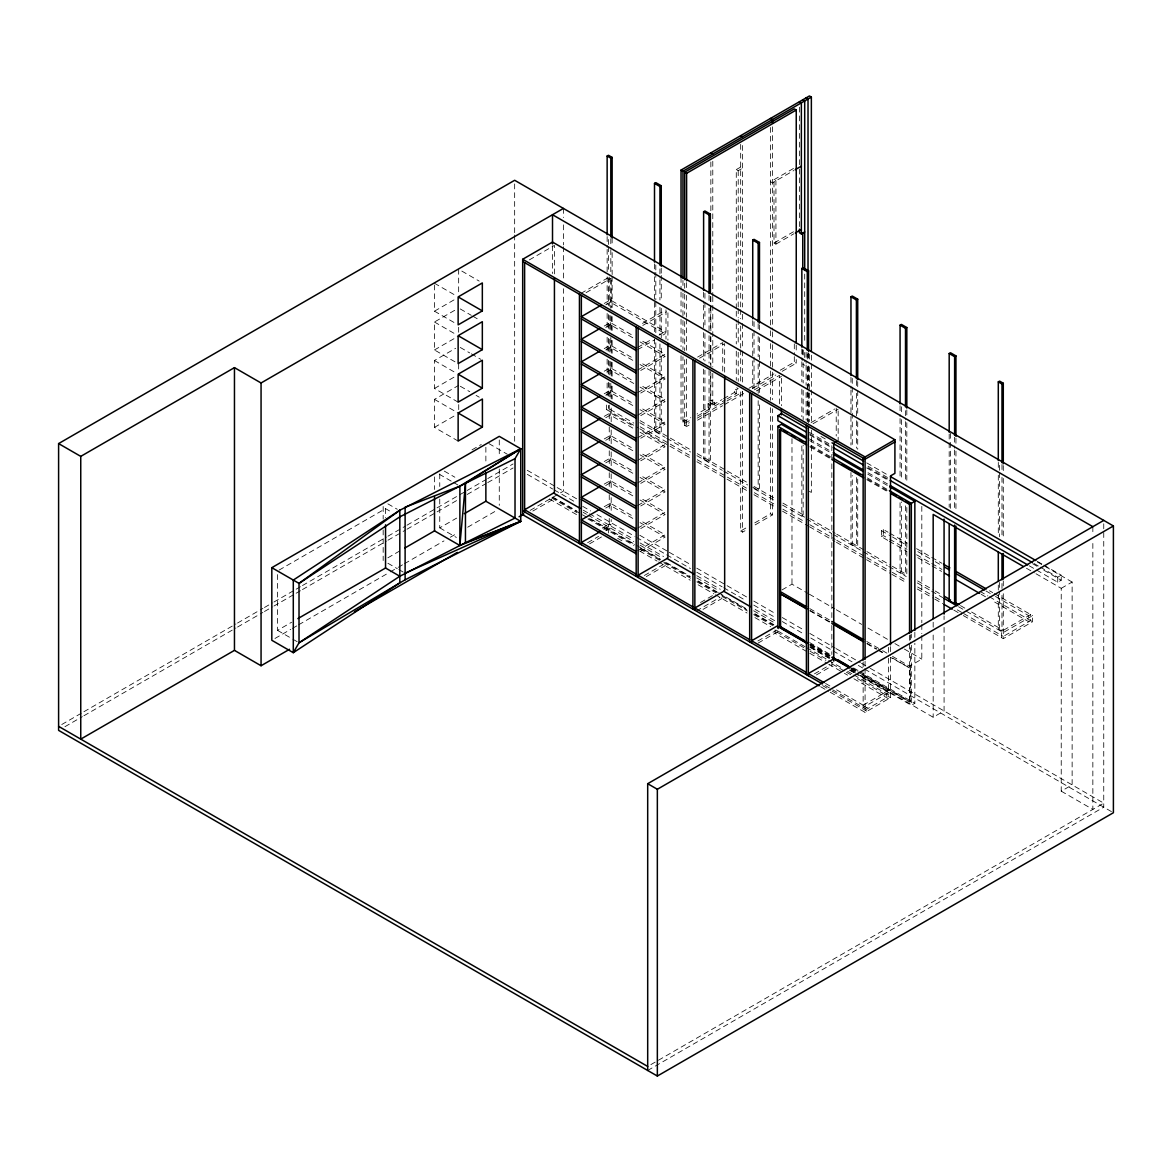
<?xml version="1.0" encoding="UTF-8"?>
<svg xmlns="http://www.w3.org/2000/svg" width="1172" height="1172" viewBox="0 0 1172 1172"><rect width="100%" height="100%" fill="white"/><g stroke="black" fill="none" stroke-linecap="round" stroke-linejoin="round"><path stroke-width="0.75" stroke-dasharray="5 3.75" d="M434.46 284.986L434.46 311.181L455.63 298.963M529.319 259.906L554.429 245.402L554.429 274.658M454.985 361.811L434.46 349.959L434.46 322.007L455.63 309.774M736.28 169.588L740.675 167.054L742.594 168.167L738.213 170.702L736.28 169.588L736.28 309.437M434.46 349.959L458.662 335.983M458.135 402.143L434.46 388.474L434.46 360.522L455.63 348.289M793.444 168.49L770.487 181.733L772.421 182.847L793.884 170.467M581.004 293.366L607.682 277.954M586.073 292.663L611.183 278.174M434.46 388.474L455.63 376.241M458.135 441.053L434.46 427.37L434.46 399.359L458.721 385.339M604.21 303.46L610.304 299.944L665.125 331.588L665.125 333.815L660.554 336.452M605.734 304.808L610.304 302.171L665.125 333.815M604.21 326.05L610.304 322.52L633.788 336.086M605.734 327.398L610.304 324.747L633.788 338.312M434.46 427.37L455.688 415.122M774.003 243.014L775.923 244.128L775.923 180.825L774.003 179.712L774.003 243.014L793.444 231.778M775.923 244.128L793.884 233.755M642.446 323.413L664.421 310.726M642.813 325.42L666.355 311.84M604.21 348.626L610.304 345.11L633.788 358.676M605.734 349.974L610.304 347.337L633.788 360.903M637.7 347.425L651.412 339.499M659.03 335.104L665.125 331.588M637.7 349.652L654.459 339.968M604.21 371.216L610.304 367.686L633.788 381.252M607.257 371.685L610.304 369.927L633.788 383.478M472.023 449.843L481.253 444.51M279.112 570.075L385.544 508.633L391.888 512.296M637.7 370L665.125 354.178L640.058 339.704M640.747 370.469L665.125 356.405L640.058 341.931M604.21 393.792L610.304 390.276L633.788 403.842M605.734 395.14L610.304 392.503L633.788 406.069M606.525 405.014L606.525 409.57L608.458 408.457L633.818 423.107M697.633 357.079L722.743 342.576L722.743 371.832M61.764 724.516L82.348 712.635M83.93 711.712L235.953 623.943M237.535 623.035L262.88 608.4M264.462 607.492L272.373 602.921M273.97 601.998L294.553 590.117M296.135 589.208L300.882 586.454M302.464 585.546L386.394 537.098M387.976 536.175L405.395 526.125M406.977 525.202L435.486 508.751M437.068 507.842L465.577 491.376M467.159 490.467L486.16 479.495M487.742 478.586L513.072 463.951M637.7 392.591L665.125 376.754L640.058 362.295M699.552 358.192L724.662 343.689L724.662 372.945M640.747 393.06L665.125 378.981L640.058 364.521M64.929 726.699L82.348 716.649M83.93 715.74L235.953 627.972M237.535 627.049L262.88 612.429M264.462 611.506L272.373 606.935M273.97 606.027L294.553 594.145M296.135 593.222L300.882 590.483M302.464 589.56L386.394 541.112M387.976 540.204L405.395 530.14M406.977 529.231L435.486 512.765M437.068 511.856L457.651 499.975M467.159 494.481L486.16 483.509M487.742 482.6L513.072 467.965M604.21 416.382L610.304 412.866L633.788 426.418M605.734 417.73L610.304 415.093L633.788 428.644M387.844 557.828L400.297 550.635M439.749 499.067L439.749 527.854L456.655 518.097M637.7 415.166L665.125 399.344L640.058 384.87M640.747 415.635L665.125 401.571L640.058 387.097M604.21 438.958L610.304 435.442L633.788 449.008M605.734 440.306L610.304 437.669L633.788 451.235M277.544 574.588L277.544 630.36L291.638 622.229M274.981 638.462L290.773 629.349M292.355 628.426L297.087 625.702M298.67 624.779L388.708 572.8M390.276 571.892L396.605 568.244M398.172 567.336L402.919 564.596M404.501 563.688L443.983 540.893M450.297 537.245L456.626 533.597M467.672 527.21L496.108 510.787M637.7 437.757L665.125 421.92L640.058 407.46M640.747 438.225L665.125 424.147L640.058 409.687M654.503 338.972L654.503 430.49L655.807 429.728L655.807 341.872M709.968 400.238L712.781 400.839L709.968 400.238L709.968 402.714L708.049 403.827L708.049 407.68L697.076 414.009M604.21 461.548L610.304 458.032L633.788 471.598M605.734 462.896L610.304 460.259L633.788 473.825M654.503 430.49L659.939 433.625L661.257 432.864L661.257 345.007M682.954 420.543L684.888 419.43L684.888 423.268L682.954 422.154L682.954 356.845M708.049 403.827L709.968 404.941L711.902 403.827L711.902 401.351M712.781 403.315L714.715 402.201L714.715 406.054L712.781 404.941L712.781 373.414M723.563 398.714L734.361 392.488L734.361 388.635L736.28 389.749L738.213 388.635L736.28 387.522M530.169 510.377L563.41 491.185L563.41 288.693M682.954 422.154L690.791 417.628M712.781 404.941L722.025 399.608M532.821 511.065L551.631 500.21L551.631 497.646M684.888 423.268L689.59 420.558M697.428 416.031L709.968 408.794L709.968 404.941M714.715 406.054L725.497 399.828M727.036 398.934L736.28 393.602L736.28 389.749M684.682 359.804L684.682 425.377L689.37 422.667M697.208 418.14L725.395 401.864M726.962 400.971L742.623 391.917M748.893 388.298L773.945 373.839M780.215 370.22L794.308 362.089L796.242 363.203L796.242 359.555M684.682 425.377L686.602 426.491L689.737 424.689M697.574 420.162L722.626 405.688M724.193 404.794L744.557 393.03M752.38 388.518L775.879 374.952M782.149 371.334L796.242 363.203M754.372 389.837L779.483 375.333L779.483 404.589M756.306 390.95L781.416 376.446M637.7 460.332L665.125 444.51L640.058 430.036M640.747 460.801L665.125 446.737L640.058 432.263M604.21 484.124L610.304 480.608L633.788 494.174M605.734 485.472L610.304 482.835L633.788 496.401M637.7 482.923L665.125 467.086L640.058 452.626M640.747 483.391L665.125 469.313L640.058 454.853M604.21 506.714L610.304 503.198L633.788 516.764M605.734 508.062L610.304 505.425L633.788 518.991M703.61 369.151L703.61 458.838L704.929 458.091L704.929 370.22M703.61 458.838L709.045 461.988L710.364 461.226L710.364 371.539M637.7 505.498L665.125 489.676L640.058 475.202M602.276 528.176L609.25 523.913L609.25 518.42M640.747 505.967L665.125 491.903L640.058 477.429M608.371 526.887L608.371 524.411L611.183 525.027L611.183 519.533M603.8 529.524L610.304 525.774L633.788 539.34M605.734 530.652L610.304 528.001L610.304 525.525M587.626 542.724L598.599 536.38M589.56 543.837L602.1 536.586M811.112 422.594L834.654 408.999M813.046 423.707L838.156 409.218M637.7 528.089L665.125 512.252L640.058 497.792M640.747 528.557L665.125 514.493L640.058 500.019M637.7 550.679L665.125 534.842L640.058 520.368M640.747 551.148L665.125 537.069L640.058 522.609M752.732 487.2L758.167 490.336L759.485 489.574L759.485 401.718M644.38 575.481L663.191 564.611M646.299 576.595L665.125 565.724L665.125 561.886M740.675 391.917L740.675 531.019L746.945 527.4M754.797 522.873L770.487 513.805L772.421 514.918L772.421 408.764M740.675 531.019L742.594 532.147L747.311 529.422M755.149 524.895L772.421 514.918M801.838 446.005L801.838 515.548L803.157 514.801L803.157 445.243M700.534 602.496L712.723 595.464M696.417 610.949L719.93 597.383M703.053 609.352L721.864 598.496L721.864 594.644M850.96 472.521L850.96 543.911L852.264 543.149L852.264 475.422M887.731 540.336L881.388 536.673L881.388 530.594L883.322 529.48L888.068 532.22M781.988 589.926L791.979 584.154L807.801 593.296M850.96 543.911L856.395 547.046L857.714 546.284L857.714 476.74M881.388 536.673L883.322 535.56L888.068 538.3M757.859 640.996L776.684 630.14L778.604 631.254L778.604 627.401M758.225 643.018L780.537 630.14M900.067 502.715L900.067 572.273L901.385 571.511L901.385 501.953M900.067 572.273L905.502 575.408L906.82 574.646L906.82 505.088M814.496 673.827L829.908 664.92M816.43 674.94L831.842 666.033L831.842 662.195M1040.326 567.145L1057.715 577.195L1061.231 575.159L1061.231 580.213L1057.715 582.235L1035.579 569.46M921.807 635.488L921.807 659.118L909.545 666.209L892.126 656.144M857.728 671.776L909.985 701.94L909.985 668.113L890.544 657.404M1061.231 588.329L1072.131 582.045L1072.131 784.888L1061.231 791.173L1061.231 588.329L1035.931 573.723M863.149 705.178L888.581 690.498L861.962 675.131M998.295 594.204L998.295 628.983L999.613 628.221L999.613 591.611M832.135 691.128L867.016 711.258L867.016 707.405L865.083 708.518L823.872 684.726M853.905 674.926L888.581 694.952L890.515 693.839L855.692 673.739M865.083 710.144L886.662 697.692L886.662 693.839M830.216 692.242L865.083 712.371L890.515 697.692L890.515 653.888M963.311 615.564L1003.291 638.652L1032.591 621.731L1032.591 615.666L1003.291 632.572L964.893 610.407M862.035 674.764L909.545 702.204L910.395 701.706L910.395 642.066M859.53 675.394L911.333 705.31L914.849 703.288L914.849 643.238M860.512 675.306L933.176 717.249L944.075 710.965L944.075 626.888M650.856 1064.616L1103.746 803.142L869.844 668.099M647.691 1070.476L1103.746 807.171L1103.746 520.397M802.761 364.126L804.695 365.239M820.942 436.438L827.256 440.086M866.782 462.911L887.336 474.763M1037.513 561.476L1042.26 564.215M1043.842 565.124L1061.231 575.159M1037.352 561.959L1043.666 565.607M1045.248 566.515L1072.131 582.045M809.383 432.395L829.981 444.276M867.969 466.207L888.566 478.103M809.53 433.904L831.651 446.678M868.013 467.672L888.566 479.538M1033.997 563.498L1038.744 566.237M809.867 435.09L832.003 447.88M866.782 467.95L887.336 479.817M1032.766 563.791L1037.513 566.53M1043.842 570.178L1061.231 580.213M734.361 392.488L736.28 393.602M809.53 438.943L831.651 451.718M868.013 472.712L888.566 484.578M1029.265 565.812L1033.997 568.552M809.676 440.599L831.651 453.286M867.749 474.118L888.156 485.911M1026.452 568.259L1034.349 572.815M810.878 445.331L832.853 458.018M867.383 477.956L887.79 489.75M810.643 446.283L831.226 458.179M867.646 479.202L888.23 491.083M809.793 446.781L830.377 458.677M866.797 479.7L887.38 491.581M709.968 402.714L711.902 403.827M708.049 407.68L709.968 408.794M461.827 271.084L479.187 281.104M889.651 533.143L907.084 543.207M916.592 548.686L941.936 563.322M989.461 590.761L992.64 592.593M994.222 593.515L1032.591 615.666M881.388 530.594L890.896 536.087M892.478 536.996L906.732 545.229M917.823 551.631L933.674 560.773M935.256 561.696L941.599 565.358M985.96 590.966L993.871 595.537M995.468 596.46L1028.738 615.666L1028.738 621.731L992.288 600.694M809.427 491.332L811.361 492.445L811.361 430.212M889.651 539.208L907.084 549.272M916.592 554.766L941.936 569.402M979.968 591.347L987.879 595.933M989.461 596.841L1032.591 621.731M889.314 541.244L906.732 551.309M917.823 557.711L930.509 565.021M932.092 565.944L941.599 571.423M981.198 594.292L985.96 597.046M434.46 283.243L456.553 296.003M460.244 308.939L471.291 315.327M472.873 316.235L479.187 319.883M640.161 420.689L668.714 437.171M670.296 438.094L689.326 449.081M697.252 453.652L725.79 470.133M727.387 471.041L746.418 482.029M754.036 486.439L774.956 498.51M782.881 503.096L803.494 514.991M809.837 518.654L835.211 533.304M836.793 534.212L865.346 550.693M866.928 551.616L890.705 565.343M892.302 566.266L906.82 574.646M917.661 580.902L933.527 590.058M935.11 590.981L941.453 594.644M960.483 605.631L965.245 608.371M971.588 612.033L1003.291 630.346M801.838 515.548L804.563 517.13M998.295 628.983L1001.987 631.107L1001.987 592.666M639.824 422.726L665.198 437.376M666.78 438.284L690.572 452.026M696.915 455.688L722.274 470.324M723.871 471.247L747.648 484.974M753.992 488.636L774.604 500.547M782.544 505.117L804.739 517.936M806.321 518.859L831.695 533.494M833.277 534.417L861.83 550.899M863.412 551.807L887.189 565.549M888.786 566.457L906.22 576.536M917.324 582.938L930.011 590.263M931.594 591.171L942.698 597.588M958.549 606.744L963.311 609.484M640.161 426.769L668.714 443.25M670.296 444.159L689.326 455.146M697.252 459.732L725.79 476.213M727.387 477.121L746.418 488.109M754.343 492.694L774.956 504.59M782.881 509.161L803.494 521.071M809.837 524.734L835.211 539.384M836.793 540.292L865.346 556.773M866.928 557.682L890.705 571.423M892.302 572.332L906.571 580.58M917.661 586.982L933.527 596.138M935.11 597.061L941.453 600.723M957.304 609.88L962.066 612.619M963.648 613.542L1003.291 636.425M606.525 409.57L638.242 427.883M639.824 428.805L668.362 445.287M669.959 446.195L690.572 458.091M696.915 461.753L725.453 478.235M727.036 479.158L747.648 491.053M753.992 494.716L774.604 506.612M782.544 511.197L807.904 525.847M809.5 526.755L834.874 541.405M836.456 542.328L864.995 558.81M866.577 559.718L890.368 573.445M891.951 574.368L906.22 582.601M917.324 589.018L933.176 598.174M934.773 599.082L942.698 603.668M953.803 610.07L961.729 614.655M434.46 311.181L454.985 323.033M434.46 322.007L454.985 333.859M460.244 347.454L469.708 352.919M471.291 353.827L480.769 359.306M434.46 360.522L456.553 373.282M460.303 386.262L469.782 391.726M476.096 395.374L479.245 397.191M809.383 594.219L834.728 608.839M836.31 609.762L861.64 624.383M867.969 628.046L888.566 639.927M894.895 643.575L902.806 648.145M904.388 649.068L921.807 659.118M809.793 608.62L830.377 620.501M866.797 641.524L881.036 649.757M882.619 650.665L890.544 655.236M810.233 610.524L830.816 622.405M867.221 643.443L876.729 648.922M878.311 649.83L884.64 653.493M892.566 658.063L909.985 668.113M809.793 610.788L830.377 622.669M866.797 643.692L876.29 649.171M877.872 650.094L884.201 653.742M434.46 399.359L458.135 413.027M488.929 443.617L507.344 454.253M527.239 470.294L555.836 486.805M557.125 487.552L577.62 499.389M639.765 535.267L668.274 551.719M669.241 552.276L690.44 564.523M696.769 568.171L747.443 597.442M753.786 601.09L775.073 613.381M782.281 617.541L804.461 630.346M809.823 633.437L835.094 648.028M836.134 648.629L860.365 662.62M861.464 663.264L869.39 667.835M527.327 474.367L552.671 489.002M554.253 489.911L576.419 502.715M582.762 506.377L590.673 510.948M597.002 514.596L635.019 536.542M636.601 537.45L665.095 553.917M666.692 554.825L690.44 568.537M696.769 572.2L722.113 586.82M723.695 587.743L745.861 600.547M753.786 605.118L774.37 616.999M782.281 621.57L804.461 634.374M810.79 638.022L831.373 649.918M832.955 650.826L851.971 661.799M858.3 665.447L863.046 668.201M864.628 669.109L1113.4 812.738M609.25 523.913L611.183 525.027M583.319 510.201L588.007 512.911M589.575 513.819L608.371 524.66M640.058 542.958L663.557 556.524M696.798 575.716L720.297 589.282M755.12 609.381L775.468 621.145M809.676 642.564L831.651 655.251M853.626 667.937L858.329 670.662M859.896 671.571L914.849 703.288M583.202 512.354L586.454 514.23M587.934 515.094L633.788 541.567M640.029 545.17L662.136 557.931M696.798 577.942L718.963 590.747M753.699 610.802L775.468 623.372M810.643 644.102L831.226 655.998M851.81 667.879L856.571 670.618M862.9 674.281L910.395 701.706M810.233 644.351L830.816 656.232M851.399 668.113L856.146 670.867M809.793 644.6L830.377 656.481M850.96 668.377L855.707 671.117M809.911 645.083L830.274 656.833M851.004 668.802L855.692 671.512M552.862 497.075L576.536 510.743M590.747 518.947L634.946 544.467M636.528 545.376L660.202 559.044M666.516 562.692L690.205 576.36M698.102 580.916L717.044 591.86M718.612 592.768L747.033 609.176M754.929 613.732L773.872 624.676M552.51 497.47L580.931 513.893M582.513 514.801L587.26 517.541M588.842 518.449L634.638 544.892M640.967 548.54L663.074 561.315M664.656 562.223L689.927 576.814M697.823 581.371L719.945 594.145M721.513 595.054L746.784 609.645M754.695 614.201L773.637 625.145M809.969 646.124L830.509 657.975M851.033 669.827L858.944 674.398M1061.231 791.173L1092.846 809.442L1092.846 541.274M810.878 647.31L829.703 658.181M850.11 669.959L857.963 674.501M551.631 497.983L576.888 512.56M587.934 518.947L633.715 545.376M640.029 549.023L662.136 561.784M663.718 562.692L690.557 578.192M696.871 581.839L715.814 592.768M722.128 596.416L747.384 610.993M753.699 614.641L772.641 625.584M809.911 647.31L829.043 658.342M849.436 670.12L854.271 672.904M576.536 514.596L549.697 499.096L549.697 495.243M617.585 538.285L622.317 541.025M639.678 551.045L657.053 561.066M658.635 561.989L690.205 580.213M698.102 584.769L713.88 593.882M715.462 594.79L747.033 613.029M754.929 617.585L770.707 626.698M805.047 646.724L775.102 629.437L775.102 633.276L808.197 652.394M806.629 647.633L827.11 659.455M828.692 660.378L841.306 667.644M847.605 671.292L852.337 674.017M803.831 647.633L777.021 632.162L777.021 628.309M810.13 651.28L825.894 660.378M832.193 664.011L844.807 671.292M846.389 672.201L851.106 674.94M857.421 678.573L890.515 697.692M809.779 653.302L827.11 663.308M828.692 664.216L842.873 672.406M844.455 673.314L847.605 675.145M853.905 678.778L888.581 698.805L888.581 694.952M825.571 683.481L830.552 686.353M836.53 689.81L867.016 707.405M822.627 685.635L830.552 690.205M820.693 686.748L828.619 691.319M444.291 471.1L454.868 477.209M439.28 474.235L451.953 481.56M453.535 482.468L458.296 485.223M439.749 527.854L456.377 537.45M387.873 503.857L397.279 509.278M387.873 563.234L397.279 568.669M398.846 569.563L403.549 572.288M277.544 630.36L291.359 638.33M292.883 639.223L297.498 641.875M1092.846 526.682L1092.846 533.978M1057.715 577.195L1057.715 582.235M1003.291 465.606L1003.291 471.1M1003.291 478.425L1003.291 538.827M1003.291 580.931L1003.291 586.41M1003.291 593.735L1003.291 638.652M1001.987 464.537L1001.987 470.031M1001.987 477.356L1001.987 537.758M1001.987 583.51L1001.987 590.835M999.613 465.313L999.613 470.807M999.613 472.638L999.613 536.703M999.613 582.455L999.613 589.78M998.295 462.413L998.295 467.906M998.295 475.231L998.295 535.633M998.295 585.048L998.295 592.373M955.942 438.269L955.942 443.763M955.942 451.073L955.942 511.475M954.623 437.2L954.623 448.173M954.623 450.004L954.623 510.406M950.492 433.303L950.492 440.613M950.492 442.445L950.492 508.34M949.188 434.05L949.188 507.271M944.075 615.93L944.075 619.578M933.176 622.229L933.176 627.709M933.176 635.019L933.176 717.249M921.807 506.392L921.807 622.757M921.807 624.573L921.807 633.671M914.849 632.323L914.849 641.421M911.333 634.345L911.333 637.993M911.333 645.259L911.333 705.31M910.395 634.799L910.395 640.249M909.545 635.297L909.545 702.204M906.82 409.907L906.82 415.401M906.82 422.726L906.82 481.296M905.502 410.669L905.502 419.825M905.502 421.656L905.502 482.058M905.502 505.85L905.502 575.408M901.385 406.772L901.385 412.266M901.385 419.591L901.385 479.993M900.067 405.702L900.067 416.675M900.067 418.507L900.067 478.923M890.515 646.622L890.515 652.072M888.581 647.325L888.581 656.408M888.581 658.225L888.581 692.725L863.149 707.405L863.149 672.831M883.322 529.48L883.322 535.56M865.083 661.198L865.083 666.663M865.083 668.48L865.083 712.371M863.149 661.916L863.149 671.014M857.714 381.559L857.714 388.87M857.714 390.701L857.714 414.507M857.714 421.817L857.714 449.286M856.395 380.49L856.395 385.969M856.395 393.294L856.395 418.917M856.395 420.748L856.395 448.202M856.395 477.502L856.395 547.046M852.264 378.41L852.264 411.357M852.264 413.189L852.264 446.136M850.96 377.34L850.96 388.328M850.96 390.159L850.96 445.067M838.156 410.962L838.156 440.613M836.222 408.105L836.222 436.013M831.842 445.668L831.842 462.017M831.842 463.819L831.842 623.636M831.842 625.452L831.842 654.518M811.361 355.16L811.361 388.108M811.361 389.939L811.361 421.056M809.427 354.047L809.427 359.54M809.427 366.865L809.427 421.774M808.592 353.197L808.592 358.691M808.592 366.016L808.592 386.145M808.592 393.47L808.592 422.755M808.021 352.376L808.021 359.672M808.021 366.235L808.021 390.027M808.021 391.858L808.021 421.144M807.274 353.959L807.274 359.452M807.274 366.777L807.274 390.569M807.274 392.4L807.274 421.686M806.102 352.303L806.102 363.291M806.102 365.122L806.102 385.251M806.102 392.576L806.102 420.03M804.695 274.101L804.695 343.367M804.695 352.479L804.695 361.591M803.157 350.062L803.157 355.555M803.157 362.866L803.157 383.01M803.157 390.335L803.157 419.62M802.761 349.549L802.761 360.478M801.838 348.992L801.838 359.965M801.838 361.796L801.838 381.94M801.838 389.25L801.838 416.719M799.436 107.15L799.436 167.259M799.436 169.076L799.436 227.324M796.242 344.978L796.242 352.274M794.308 343.865L794.308 354.794M794.308 356.625L794.308 362.089M791.979 438.694L791.979 584.154M781.416 378.278L781.416 405.702M772.421 126.796L772.421 330.05M772.421 331.881L772.421 342.869M772.421 344.7L772.421 370.323M772.421 372.154L772.421 399.608M770.487 127.484L770.487 328.936M770.487 330.768L770.487 336.261M770.487 343.586L770.487 369.209M770.487 371.041L770.487 400.326M770.487 407.651L770.487 513.805M759.485 324.849L759.485 330.328M759.485 337.653L759.485 359.614M759.485 361.445L759.485 392.561M758.167 323.765L758.167 329.259M758.167 336.584L758.167 356.713M758.167 364.038L758.167 393.323M758.167 400.648L758.167 490.336M754.036 321.699L754.036 329.024M754.036 330.856L754.036 389.426M752.732 320.63L752.732 326.124M752.732 333.449L752.732 359.072M752.732 360.903L752.732 388.357M742.594 145.489L742.594 307.005M742.594 314.316L742.594 321.641M742.594 323.472L742.594 349.095M742.594 350.926L742.594 382.043M742.594 391.199L742.594 532.147M740.675 144.376L740.675 307.723M740.675 309.54L740.675 318.696M740.675 326.021L740.675 347.981M740.675 349.813L740.675 382.761M738.213 170.702L738.213 306.918M738.213 308.734L738.213 317.802M738.213 319.619L738.213 345.051M738.213 352.318L738.213 381.369M736.28 311.254L736.28 322.139M736.28 323.955L736.28 343.938M736.28 351.204L736.28 380.255M712.781 161.267L712.781 295.945M712.781 296.619L712.781 366.924M710.847 161.97L710.847 211.385M710.847 296.648L710.847 307.562M710.847 308.309L710.847 334.87M710.847 336.686L710.847 366.821M710.847 373.092L710.847 402.201M710.364 296.487L710.364 303.812M710.364 305.643L710.364 329.435M710.364 336.76L710.364 364.214M709.045 295.417L709.045 300.911M709.045 308.236L709.045 333.859M709.045 335.69L709.045 363.144M709.045 370.469L709.045 461.988M704.929 293.352L704.929 300.662M704.929 302.493L704.929 326.299M704.929 333.61L704.929 361.079M703.61 292.282L703.61 303.255M703.61 305.086L703.61 330.709M703.61 332.54L703.61 359.994M686.602 282.599L686.602 288.063M686.602 295.344L686.602 317.202M686.602 319.033L686.602 351.805M686.602 359.101L686.602 426.491M684.682 283.302L684.682 292.414M684.682 294.231L684.682 314.272M684.682 321.553L684.682 350.692M682.954 280.401L682.954 291.315M682.954 293.147L682.954 318.623M682.954 320.439L682.954 349.564M681.035 277.471L681.035 290.202M681.035 292.033L681.035 312.045M681.035 319.326L681.035 346.619M681.035 355.731L681.035 419.43M667.923 312.763L667.923 340.188M665.989 309.818L665.989 339.074M661.257 268.124L661.257 273.618M661.257 275.449L661.257 301.072M661.257 308.397L661.257 337.683M659.939 268.886L659.939 278.042M659.939 279.874L659.939 300.003M659.939 307.328L659.939 334.782M659.939 343.938L659.939 433.625M655.807 264.989L655.807 270.483M655.807 272.314L655.807 299.768M655.807 301.6L655.807 332.716M654.503 263.92L654.503 274.907M654.503 276.739L654.503 300.53M654.503 302.361L654.503 331.647M612.136 237.945L612.136 245.27M612.136 252.581L612.136 274.556M612.136 276.387L612.136 307.504M612.136 316.645L612.136 331.295M612.136 340.451L612.136 353.255M612.136 362.412L612.136 377.062M612.136 386.203L612.136 399.022M611.183 279.991L611.183 307.43M611.183 316.572L611.183 331.193M611.183 340.334L611.183 353.138M611.183 362.28L611.183 376.915M611.183 386.057L611.183 398.861M611.183 408.002L611.183 422.623M611.183 429.934L611.183 444.569M611.183 451.879L611.183 466.515M611.183 473.825L611.183 488.46M611.183 497.602L611.183 510.391M610.817 238.707L610.817 247.863M610.817 249.68L610.817 271.655M610.817 278.98L610.817 308.265M610.817 315.576L610.817 330.226M610.817 337.551L610.817 352.186M610.817 361.342L610.817 374.161M610.817 383.303L610.817 397.953M610.304 299.944L610.304 302.171M610.304 322.52L610.304 324.747M610.304 345.11L610.304 347.337M610.304 367.686L610.304 369.927M610.304 390.276L610.304 392.503M610.304 412.866L610.304 415.093M610.304 435.442L610.304 437.669M610.304 458.032L610.304 460.259M610.304 480.608L610.304 482.835M610.304 503.198L610.304 505.425M609.25 277.061L609.25 306.317M609.25 315.458L609.25 330.079M609.25 339.221L609.25 352.025M609.25 361.166L609.25 375.802M609.25 383.112L609.25 397.733M609.25 405.058L609.25 419.679M609.25 427.004L609.25 441.624M609.25 450.766L609.25 463.57M609.25 472.712L609.25 487.347M609.25 494.657L609.25 509.278M608.458 239.484L608.458 244.963M608.458 246.794L608.458 270.6M608.458 277.911L608.458 305.379M608.458 314.521L608.458 329.171M608.458 338.327L608.458 351.131M608.458 360.287L608.458 374.923M608.458 382.248L608.458 396.898M608.458 405.424L608.458 408.457M608.371 529.114L608.371 532.967M607.14 236.583L607.14 247.556M607.14 249.387L607.14 275.01M607.14 276.841L607.14 304.31M607.14 313.451L607.14 328.101M607.14 337.243L607.14 351.893M607.14 359.218L607.14 373.853M607.14 383.01L607.14 395.828M606.437 528.001L606.437 530.579M563.41 208.426L563.41 217.553M563.41 224.848L563.41 244.919M563.41 246.735L563.41 279.566M552.51 245.739L552.51 273.545M514.655 183.931L514.655 233.184M514.655 235.015L514.655 442.972M499.272 439.983L499.272 456.318M499.272 469.034L499.272 505.337M485.867 447.25L485.867 463.438M458.721 404.604L458.721 409.863M458.662 269.267L458.662 293.718M458.662 327.252L458.662 332.482M458.662 364.009L458.662 370.997M439.749 473.869L439.749 486.468M434.519 476.887L434.519 489.486M385.544 508.633L385.544 517.628M383.171 506.538L383.171 519.137M383.171 529.92L383.171 560.524M1030.657 614.553L1001.371 631.459L1001.371 637.539L1030.657 620.618L1030.657 614.553"/><path stroke-width="1.5" d="M405.116 579.803L405.116 507.198L459.878 486.131L520.749 448.759L465.46 483.318L465.445 542.695L399.813 576.258L299.021 642.769L293.293 652.687L271.816 640.293L271.816 567.673L499.272 436.35L520.749 448.759L520.749 521.364L405.116 579.803L299.021 642.769L299.021 583.378L399.813 510.26L520.749 448.759L515.021 458.677L515.021 518.068L465.445 542.695L520.749 521.364L485.867 501.235L464.346 513.658M515.021 458.677L465.46 483.318L459.878 545.507L434.519 530.872L404.955 547.939M58.6 443.587L514.655 180.283L1113.4 525.964L1113.4 812.738L657.346 1076.043L58.6 730.361L58.6 443.587L80.751 456.377L234.459 367.627L261.063 382.98L563.41 208.426M607.14 234.752L607.14 156.037L608.458 155.275L612.136 157.4L612.136 237.945M607.14 156.037L610.817 158.161L612.136 157.4M819.111 685.825L522.683 514.684L522.683 259.276L552.51 242.062L894.91 439.749L894.91 473.371L890.515 475.905L890.515 644.805M654.503 262.089L654.503 183.389L655.807 182.627L661.257 185.762L661.257 266.308M681.035 277.471L681.035 170.087L809.427 95.958L811.361 97.071L811.361 351.497M681.035 170.087L682.954 171.2L811.361 97.071M684.682 279.669L684.682 172.196L794.308 108.908L796.242 110.022L796.242 343.162M654.503 183.389L659.939 186.524L661.257 185.762M684.682 172.196L686.602 173.31L796.242 110.022M482.337 310.888L458.135 324.864L458.135 296.912L482.337 282.935L482.337 310.888L458.662 297.219M703.61 290.451L703.61 211.736L704.929 210.975L710.364 214.124L710.364 292.824M703.61 211.736L709.045 214.872L710.364 214.124M482.337 349.652L458.135 363.628L458.135 335.675L482.337 321.699L482.337 349.652L458.662 335.983M795.261 169.662L801.355 166.146M601.163 305.218L581.356 316.645L636.176 348.304M482.337 388.166L458.135 402.143L458.135 374.19L482.337 360.214L482.337 388.166L458.662 374.498M599.639 328.687L581.356 339.235L636.176 370.879M752.732 318.799L752.732 240.099L754.036 239.337L759.485 242.472L759.485 323.018M752.732 240.099L758.167 243.234L759.485 242.472M795.378 232.891L801.355 229.434M799.436 229.141L799.436 232.774L801.355 233.887L804.695 231.968M599.639 351.263L581.356 361.826L636.176 393.47M482.41 427.033L458.135 441.053L458.135 413.027L482.41 399.022L482.41 427.033L458.721 413.364M599.639 373.853L581.356 384.401L636.176 416.045M801.838 347.161L801.838 268.447L803.157 267.685L808.592 270.835L808.592 351.366M801.838 268.447L807.274 271.596L808.592 270.835M599.639 396.429L581.356 406.992L636.176 438.636M599.639 419.019L581.356 429.567L636.176 461.211M289.557 649.288L261.063 665.74L234.459 650.372L80.751 739.122L80.751 456.377M599.639 441.595L581.356 452.158L636.176 483.802M850.96 375.509L850.96 296.809L852.264 296.047L857.714 299.182L857.714 379.728M297.893 618.611L385.544 568.01L399.813 576.258M850.96 296.809L856.395 299.944L857.714 299.182M599.639 464.185L581.356 474.733L636.176 506.392M553.565 492.767L554.429 492.269L554.429 278.321M354.457 611.813L457.344 552.408M519.079 516.764L523.84 514.025M599.639 486.761L581.356 497.324L636.176 528.968M900.067 403.871L900.067 325.157L901.385 324.41L906.82 327.545L906.82 408.076M900.067 325.157L905.502 328.307L906.82 327.545M599.639 509.351L581.356 519.899L636.176 551.558M806.365 437.127L777.9 420.689L777.9 415.65L781.416 413.613L806.702 428.22M777.9 628.28L777.9 426.3L781.416 424.279L806.526 438.782M599.639 531.942L581.356 542.49L636.176 574.134M949.188 432.219L949.188 353.519L950.492 352.757L955.942 355.892L955.942 436.438M949.188 353.519L954.623 356.654L955.942 355.892M836.691 441.463L833.775 443.148L833.775 661.081M667.044 558.297L667.923 557.784L667.923 343.85M522.683 259.276L865.083 456.963L894.91 439.749M998.295 460.581L998.295 381.867L999.613 381.12L1003.291 383.244L1003.291 463.775M894.91 441.976L865.083 459.19L522.683 261.502M998.295 381.867L1001.987 384.006L1003.291 383.244M723.798 591.054L724.662 590.542L724.662 376.608M890.544 493.412L909.545 504.385L910.395 503.887L905.648 501.133M889.358 490.658L911.333 503.345L914.849 501.308L914.849 630.507M807.054 608.693L779.702 593.413L806.614 608.957M806.614 444.964L779.702 429.421L779.702 627.24L780.567 626.742L804.314 640.454M949.188 523.752L949.188 600.621L950.492 599.859M949.188 600.621L954.623 603.756L955.942 603.009L955.942 526.125M647.691 1070.476L647.691 783.702L1103.746 520.397M647.691 783.702L657.346 789.269L1113.4 525.964M465.46 483.318L399.813 516.867L299.021 583.378L271.816 567.673M405.116 573.181L520.749 521.364L459.878 545.507L459.878 486.131M806.102 97.877L808.021 99.005L808.021 272.168M802.761 99.81L804.695 100.924L804.695 270.454M799.436 101.73L801.355 102.843L801.355 233.887M770.487 118.445L772.421 119.559L772.421 123.221M740.675 135.659L742.594 136.772M710.847 152.873L712.781 153.986M1092.846 526.682L552.51 214.725L552.51 243.908M832.003 442.826L863.618 461.079M890.486 476.594L1035.931 560.568M777.9 415.65L806.365 432.072M833.233 447.587L863.266 464.932M890.149 480.447L1032.429 562.589M833.233 452.641L863.266 469.972M890.149 485.501L1027.683 564.904M833.219 454.179L863.046 471.408M889.724 486.82L914.849 501.308M1023.288 566.428L933.176 514.405L933.176 618.567M777.9 426.3L806.16 442.62M832.853 458.018L862.68 475.246M783.731 430.754L786.895 432.571M791.642 435.325L794.806 437.141M799.568 439.896L802.732 441.712M842.316 464.566L851.81 470.06M854.989 471.891L859.735 474.631M891.394 492.914L896.155 495.653M899.32 497.485L902.484 499.316M831.959 459.585L863.618 477.868M581.356 318.872L636.176 350.531M581.356 341.462L636.176 373.106M943.519 564.245L949.862 567.893M956.191 571.555L986.297 588.93M944.764 567.189L949.51 569.929M955.854 573.591L984.363 590.043M944.764 573.255L949.51 576.009M955.854 579.657L979.616 593.384M581.356 364.053L636.176 395.697M581.356 386.628L636.176 418.272M944.632 596.475L949.379 599.214M955.722 602.877L958.901 604.708M944.28 598.496L956.967 605.821M944.28 604.576L952.206 609.162M581.356 409.218L636.176 440.862M581.356 431.794L636.176 463.438M581.356 454.384L636.176 486.028M806.614 606.788L779.702 591.245L780.567 590.747L780.567 428.923M831.959 621.409L863.618 639.692M581.356 476.96L636.176 508.619M833.981 624.237L862.475 640.688M831.959 623.577L863.618 641.86M581.356 499.55L636.176 531.194M580.184 508.384L553.565 493.016L524.617 509.732L579.437 541.376M693.678 573.914L667.044 558.546L638.11 575.247L692.916 606.891M750.417 606.671L723.798 591.303L694.85 608.004L749.67 639.663M837.57 659.646L848.645 666.048M807.054 642.52L780.142 626.976L780.142 593.164M832.398 657.155L849.817 667.205M779.702 627.24L806.614 642.769M831.959 657.404L849.378 667.454M806.79 643.267L777.021 626.082L751.589 640.776L806.409 672.42M849.436 667.894L833.775 658.854L808.343 673.534L824.004 682.573M581.356 522.126L636.176 553.785M522.683 510.846L822.436 683.906M58.6 726.347L647.691 1066.447M1003.291 553.462L1003.291 579.1M1001.987 384.006L1001.987 462.706M1001.987 554.224L1001.987 579.847M998.295 552.1L998.295 581.385M954.623 356.654L954.623 435.369M954.623 525.056L954.623 603.756M944.075 519.079L944.075 614.099M911.333 503.345L911.333 632.528M909.545 504.385L909.545 633.481M905.502 328.307L905.502 407.006M865.083 456.963L865.083 659.382M863.149 458.076L863.149 660.085M856.395 299.944L856.395 378.659M808.343 426.432L808.343 675.761M807.274 271.596L807.274 350.296M806.409 425.319L806.409 674.647M802.761 232.876L802.761 269.34M781.416 409.365L781.416 414.859M780.567 592.549L780.567 626.742M758.167 243.234L758.167 321.948M751.589 393.675L751.589 643.003M749.67 392.547L749.67 641.89M709.045 214.872L709.045 293.586M694.85 360.903L694.85 610.246M692.916 359.789L692.916 609.132M686.602 173.31L686.602 280.782M682.954 171.2L682.954 278.584M659.939 186.524L659.939 265.224M657.346 789.269L657.346 1076.043M638.11 328.145L638.11 577.474M636.176 327.032L636.176 576.36M610.817 158.161L610.817 236.876M581.356 295.388L581.356 544.716M579.437 294.275L579.437 543.603M524.617 262.616L524.617 511.959M485.867 472.433L485.867 501.235M434.519 496.679L434.519 530.872M385.544 524.822L385.544 568.01M261.063 382.98L261.063 665.74M234.459 367.627L234.459 650.372M399.813 510.26L293.293 580.081L293.293 652.687L399.813 582.865L399.813 510.26"/></g></svg>
